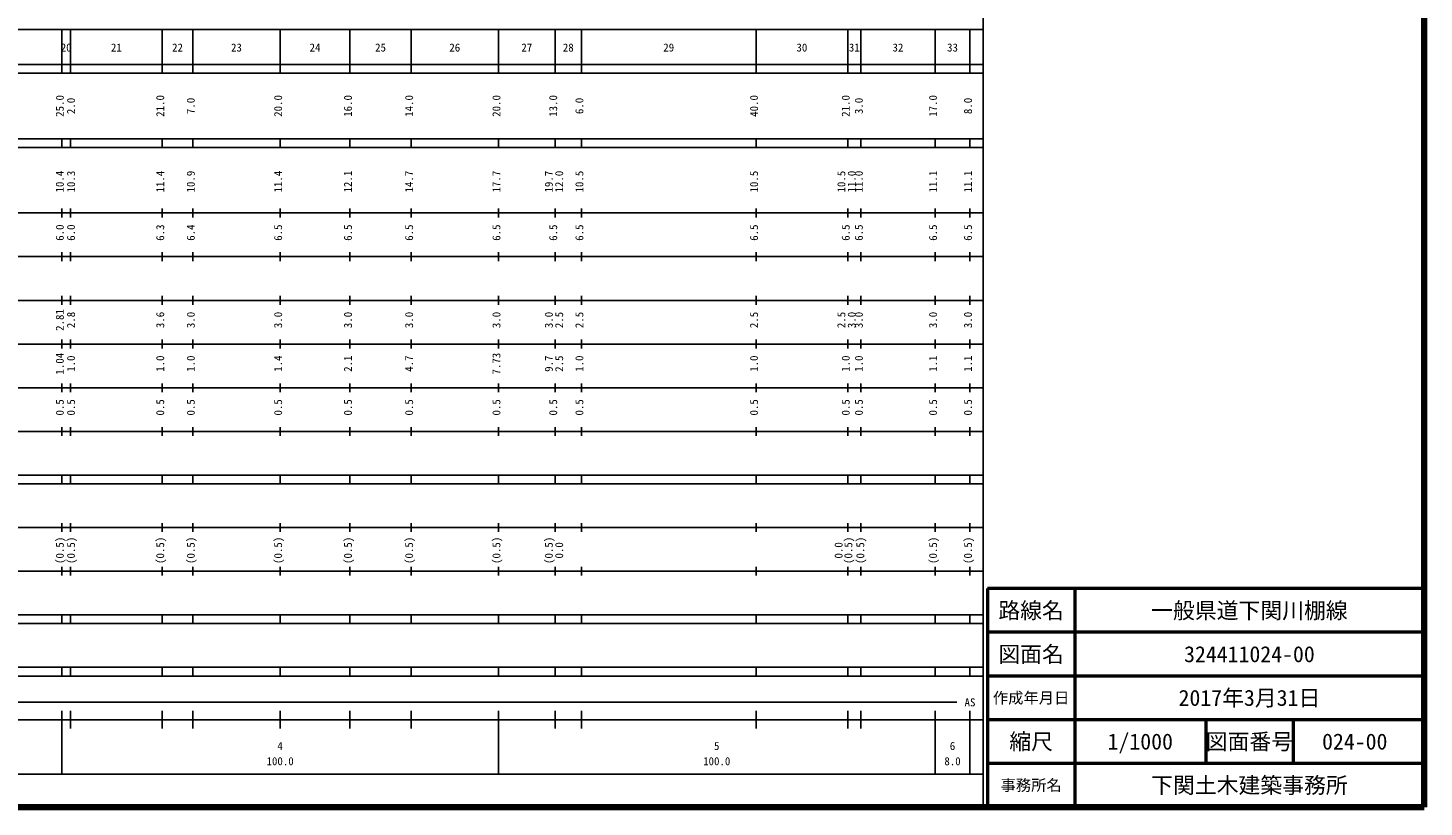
# Model space of a CAD drawing. Units: millimetres on the paper, enlarged 1000 times. Extents: x 40000 to 680000, y 20000 to 380000.
# Drawn here: x 360242 to 680000, y 20000 to 198357 of the extents above; entities that cross this region are included whole.
import ezdxf
from ezdxf.enums import TextEntityAlignment as Align

# ---------------------------------------------------------------- set-up
doc = ezdxf.new("R2010")
doc.units = ezdxf.units.MM
doc.header["$LTSCALE"] = 1000
for name, color, linetype, lineweight in [('M-TTL', 2, 'Continuous', 140), ('M-TTL-BAND', 7, 'Continuous', 25), ('M-TTL-FRAM', 2, 'Continuous', 50), ('M-TTL-LINE', 7, 'Continuous', 50)]:
    doc.layers.add(name, color=color, linetype=linetype, lineweight=lineweight)
doc.layers.add('M-TTL-TXT', color=7, linetype='Continuous')
doc.styles.add('ＭＳ ゴシック', font='')
doc.styles.get('ＭＳ ゴシック').set_extended_font_data('MS Gothic')

msp = doc.modelspace()

# ---------------------------------------------------------------- linework, layer by layer
at = {"layer": 'M-TTL'}
for p, q in [((680000, 20000), (680000, 380000)), ((40000, 20000), (680000, 20000))]:
    msp.add_line(p, q, dxfattribs=at)
at = {"layer": 'M-TTL-BAND'}
for p, q in [((579000, 20000), (579000, 370000)), ((68000, 198000), (579000, 198000)), ((368000, 188000), (368000, 198000)), ((370000, 188000), (370000, 198000)), ((391000, 188000), (391000, 198000)), ((398000, 188000), (398000, 198000)), ((418000, 188000), (418000, 198000)), ((434000, 188000), (434000, 198000)), ((448000, 188000), (448000, 198000)), ((468000, 188000), (468000, 198000)), ((481000, 188000), (481000, 198000)), ((487000, 188000), (487000, 198000)), ((527000, 188000), (527000, 198000)), ((548000, 188000), (548000, 198000)), ((551000, 188000), (551000, 198000)), ((568000, 188000), (568000, 198000)), ((576000, 188000), (576000, 198000)), ((40000, 190000), (579000, 190000)), ((40000, 188000), (579000, 188000)), ((40000, 173000), (579000, 173000)), ((368000, 171000), (368000, 173000)), ((370000, 171000), (370000, 173000)), ((391000, 171000), (391000, 173000)), ((398000, 171000), (398000, 173000)), ((418000, 171000), (418000, 173000)), ((434000, 171000), (434000, 173000)), ((448000, 171000), (448000, 173000)), ((468000, 171000), (468000, 173000)), ((481000, 171000), (481000, 173000)), ((487000, 171000), (487000, 173000)), ((527000, 171000), (527000, 173000)), ((548000, 171000), (548000, 173000)), ((551000, 171000), (551000, 173000)), ((568000, 171000), (568000, 173000)), ((576000, 171000), (576000, 173000)), ((40000, 171000), (579000, 171000)), ((368000, 155000), (368000, 157000)), ((370000, 155000), (370000, 157000)), ((391000, 155000), (391000, 157000)), ((398000, 155000), (398000, 157000)), ((418000, 155000), (418000, 157000)), ((434000, 155000), (434000, 157000)), ((448000, 155000), (448000, 157000)), ((468000, 155000), (468000, 157000)), ((481000, 155000), (481000, 157000)), ((487000, 155000), (487000, 157000)), ((527000, 155000), (527000, 157000)), ((548000, 155000), (548000, 157000)), ((551000, 155000), (551000, 157000)), ((568000, 155000), (568000, 157000)), ((576000, 155000), (576000, 157000)), ((40000, 156000), (579000, 156000)), ((46000, 146000), (579000, 146000)), ((368000, 145000), (368000, 147000)), ((370000, 145000), (370000, 147000)), ((391000, 145000), (391000, 147000)), ((398000, 145000), (398000, 147000)), ((418000, 145000), (418000, 147000)), ((434000, 145000), (434000, 147000)), ((448000, 145000), (448000, 147000)), ((468000, 145000), (468000, 147000)), ((481000, 145000), (481000, 147000)), ((487000, 145000), (487000, 147000)), ((527000, 145000), (527000, 147000)), ((548000, 145000), (548000, 147000)), ((551000, 145000), (551000, 147000)), ((568000, 145000), (568000, 147000)), ((576000, 145000), (576000, 147000)), ((52000, 136000), (579000, 136000)), ((368000, 135000), (368000, 137000)), ((370000, 135000), (370000, 137000)), ((391000, 135000), (391000, 137000)), ((398000, 135000), (398000, 137000)), ((418000, 135000), (418000, 137000)), ((434000, 135000), (434000, 137000)), ((448000, 135000), (448000, 137000)), ((468000, 135000), (468000, 137000)), ((481000, 135000), (481000, 137000)), ((487000, 135000), (487000, 137000)), ((527000, 135000), (527000, 137000)), ((548000, 135000), (548000, 137000)), ((551000, 135000), (551000, 137000)), ((568000, 135000), (568000, 137000)), ((576000, 135000), (576000, 137000)), ((46000, 126000), (579000, 126000)), ((368000, 125000), (368000, 127000)), ((370000, 125000), (370000, 127000)), ((391000, 125000), (391000, 127000)), ((398000, 125000), (398000, 127000)), ((418000, 125000), (418000, 127000)), ((434000, 125000), (434000, 127000)), ((448000, 125000), (448000, 127000)), ((468000, 125000), (468000, 127000)), ((481000, 125000), (481000, 127000)), ((487000, 125000), (487000, 127000)), ((527000, 125000), (527000, 127000)), ((548000, 125000), (548000, 127000)), ((551000, 125000), (551000, 127000)), ((568000, 125000), (568000, 127000)), ((576000, 125000), (576000, 127000)), ((52000, 116000), (579000, 116000)), ((368000, 115000), (368000, 117000)), ((370000, 115000), (370000, 117000)), ((391000, 115000), (391000, 117000)), ((398000, 115000), (398000, 117000)), ((418000, 115000), (418000, 117000)), ((434000, 115000), (434000, 117000)), ((448000, 115000), (448000, 117000)), ((468000, 115000), (468000, 117000)), ((481000, 115000), (481000, 117000)), ((487000, 115000), (487000, 117000)), ((527000, 115000), (527000, 117000)), ((548000, 115000), (548000, 117000)), ((551000, 115000), (551000, 117000)), ((568000, 115000), (568000, 117000)), ((576000, 115000), (576000, 117000)), ((46000, 106000), (579000, 106000)), ((368000, 105000), (368000, 107000)), ((370000, 105000), (370000, 107000)), ((391000, 105000), (391000, 107000)), ((398000, 105000), (398000, 107000)), ((418000, 105000), (418000, 107000)), ((434000, 105000), (434000, 107000)), ((448000, 105000), (448000, 107000)), ((468000, 105000), (468000, 107000)), ((481000, 105000), (481000, 107000)), ((487000, 105000), (487000, 107000)), ((527000, 105000), (527000, 107000)), ((548000, 105000), (548000, 107000)), ((551000, 105000), (551000, 107000)), ((568000, 105000), (568000, 107000)), ((576000, 105000), (576000, 107000)), ((40000, 96000), (579000, 96000)), ((368000, 94000), (368000, 96000)), ((370000, 94000), (370000, 96000)), ((391000, 94000), (391000, 96000)), ((398000, 94000), (398000, 96000)), ((418000, 94000), (418000, 96000)), ((434000, 94000), (434000, 96000)), ((448000, 94000), (448000, 96000)), ((468000, 94000), (468000, 96000)), ((481000, 94000), (481000, 96000)), ((487000, 94000), (487000, 96000)), ((527000, 94000), (527000, 96000)), ((548000, 94000), (548000, 96000)), ((551000, 94000), (551000, 96000)), ((568000, 94000), (568000, 96000)), ((576000, 94000), (576000, 96000)), ((40000, 94000), (579000, 94000)), ((49000, 84000), (579000, 84000)), ((368000, 83000), (368000, 85000)), ((370000, 83000), (370000, 85000)), ((391000, 83000), (391000, 85000)), ((398000, 83000), (398000, 85000)), ((418000, 83000), (418000, 85000)), ((434000, 83000), (434000, 85000)), ((448000, 83000), (448000, 85000)), ((468000, 83000), (468000, 85000)), ((481000, 83000), (481000, 85000)), ((487000, 83000), (487000, 85000)), ((527000, 83000), (527000, 85000)), ((548000, 83000), (548000, 85000)), ((551000, 83000), (551000, 85000)), ((568000, 83000), (568000, 85000)), ((576000, 83000), (576000, 85000)), ((40000, 74000), (579000, 74000)), ((368000, 73000), (368000, 75000)), ((370000, 73000), (370000, 75000)), ((391000, 73000), (391000, 75000)), ((398000, 73000), (398000, 75000)), ((418000, 73000), (418000, 75000)), ((434000, 73000), (434000, 75000)), ((448000, 73000), (448000, 75000)), ((468000, 73000), (468000, 75000)), ((481000, 73000), (481000, 75000)), ((487000, 73000), (487000, 75000)), ((527000, 73000), (527000, 75000)), ((548000, 73000), (548000, 75000)), ((551000, 73000), (551000, 75000)), ((568000, 73000), (568000, 75000)), ((576000, 73000), (576000, 75000)), ((40000, 64000), (579000, 64000)), ((368000, 62000), (368000, 64000)), ((370000, 62000), (370000, 64000)), ((391000, 62000), (391000, 64000)), ((398000, 62000), (398000, 64000)), ((418000, 62000), (418000, 64000)), ((434000, 62000), (434000, 64000)), ((448000, 62000), (448000, 64000)), ((468000, 62000), (468000, 64000)), ((481000, 62000), (481000, 64000)), ((487000, 62000), (487000, 64000)), ((527000, 62000), (527000, 64000)), ((548000, 62000), (548000, 64000)), ((551000, 62000), (551000, 64000)), ((568000, 62000), (568000, 64000)), ((576000, 62000), (576000, 64000)), ((40000, 62000), (579000, 62000)), ((40000, 52000), (579000, 52000)), ((368000, 50000), (368000, 52000)), ((370000, 50000), (370000, 52000)), ((391000, 50000), (391000, 52000)), ((398000, 50000), (398000, 52000)), ((418000, 50000), (418000, 52000)), ((434000, 50000), (434000, 52000)), ((448000, 50000), (448000, 52000)), ((468000, 50000), (468000, 52000)), ((481000, 50000), (481000, 52000)), ((487000, 50000), (487000, 52000)), ((527000, 50000), (527000, 52000)), ((548000, 50000), (548000, 52000)), ((551000, 50000), (551000, 52000)), ((568000, 50000), (568000, 52000)), ((576000, 50000), (576000, 52000)), ((40000, 50000), (579000, 50000)), ((71000, 44000), (573000, 44000)), ((368000, 27500), (368000, 42000)), ((370000, 38000), (370000, 42000)), ((391000, 38000), (391000, 42000)), ((398000, 38000), (398000, 42000)), ((418000, 38000), (418000, 42000)), ((434000, 38000), (434000, 42000)), ((448000, 38000), (448000, 42000)), ((468000, 27500), (468000, 42000)), ((481000, 38000), (481000, 42000)), ((487000, 38000), (487000, 42000)), ((527000, 38000), (527000, 42000)), ((548000, 38000), (548000, 42000)), ((551000, 38000), (551000, 42000)), ((568000, 27500), (568000, 42000)), ((576000, 27500), (576000, 42000)), ((40000, 40000), (579000, 40000)), ((68000, 27500), (579000, 27500))]:
    msp.add_line(p, q, dxfattribs=at)
at = {"layer": 'M-TTL-FRAM'}
for p, q in [((680000, 70000), (580000, 70000)), ((580000, 70000), (580000, 20000))]:
    msp.add_line(p, q, dxfattribs=at)
at = {"layer": 'M-TTL-LINE'}
for p, q in [((600000, 70000), (600000, 20000)), ((680000, 60000), (580000, 60000)), ((680000, 50000), (580000, 50000)), ((680000, 40000), (580000, 40000)), ((630000, 40000), (630000, 30000)), ((650000, 40000), (650000, 30000)), ((680000, 30000), (580000, 30000))]:
    msp.add_line(p, q, dxfattribs=at)

# ---------------------------------------------------------------- texts
at = {"layer": 'M-TTL-BAND', "style": 'ＭＳ ゴシック'}
for s, p in [('20', (369000, 192405)), ('21', (380500, 192405)), ('22', (394500, 192405)), ('23', (408000, 192405)), ('24', (426000, 192405)), ('25', (441000, 192405)), ('26', (458000, 192405)), ('27', (474500, 192405)), ('28', (484000, 192405)), ('29', (507000, 192405)), ('30', (537500, 192405)), ('31', (549500, 192405)), ('32', (559500, 192405)), ('33', (572000, 192405)), ('AS', (576000, 42500)), ('4', (418000, 32523)), ('5', (518000, 32523)), ('6', (572000, 32523)), ('100.0', (418000, 29033)), ('100.0', (518000, 29033)), ('8.0', (572000, 29033))]:
    msp.add_text(s, height=1833, dxfattribs=at).set_placement(p, align=Align.BOTTOM_CENTER)
for s, p in [('25.0', (369000, 180500)), ('21.0', (392000, 180500)), ('20.0', (419000, 180500)), ('16.0', (435000, 180500)), ('14.0', (449000, 180500)), ('20.0', (469000, 180500)), ('13.0', (482000, 180500)), ('40.0', (528000, 180500)), ('21.0', (549000, 180500)), ('17.0', (569000, 180500)), ('2.0', (371574, 180500)), ('7.0', (399000, 180500)), ('6.0', (488000, 180500)), ('3.0', (552000, 180500)), ('8.0', (577000, 180500)), ('10.4', (369000, 163174)), ('10.3', (371574, 163174)), ('11.4', (392000, 163174)), ('10.9', (399000, 163174)), ('11.4', (419000, 163174)), ('12.1', (435000, 163174)), ('14.7', (449000, 163174)), ('17.7', (469000, 163174)), ('19.7', (481000, 163174)), ('12.0', (483370, 163174)), ('10.5', (488000, 163174)), ('10.5', (528000, 163174)), ('10.5', (548000, 163174)), ('11.0', (550370, 163174)), ('11.0', (552000, 163174)), ('11.1', (569000, 163174)), ('11.1', (577000, 163174)), ('6.0', (369000, 151500)), ('6.0', (371574, 151500)), ('6.3', (392000, 151500)), ('6.4', (399000, 151500)), ('6.5', (419000, 151500)), ('6.5', (435000, 151500)), ('6.5', (449000, 151500)), ('6.5', (469000, 151500)), ('6.5', (482000, 151500)), ('6.5', (488000, 151500)), ('6.5', (528000, 151500)), ('6.5', (549000, 151500)), ('6.5', (552000, 151500)), ('6.5', (569000, 151500)), ('6.5', (577000, 151500)), ('2.81', (369000, 131500)), ('2.8', (371574, 131500)), ('3.6', (392000, 131500)), ('3.0', (399000, 131500)), ('3.0', (419000, 131500)), ('3.0', (435000, 131500)), ('3.0', (449000, 131500)), ('3.0', (469000, 131500)), ('3.0', (481000, 131500)), ('2.5', (483370, 131500)), ('2.5', (488000, 131500)), ('2.5', (528000, 131500)), ('2.5', (548000, 131500)), ('3.0', (550370, 131500)), ('3.0', (552000, 131500)), ('3.0', (569000, 131500)), ('3.0', (577000, 131500)), ('1.04', (369000, 121500)), ('1.0', (371574, 121500)), ('1.0', (392000, 121500)), ('1.0', (399000, 121500)), ('1.4', (419000, 121500)), ('2.1', (435000, 121500)), ('4.7', (449000, 121500)), ('7.73', (469000, 121500)), ('9.7', (481000, 121500)), ('2.5', (483370, 121500)), ('1.0', (488000, 121500)), ('1.0', (528000, 121500)), ('1.0', (549000, 121500)), ('1.0', (552000, 121500)), ('1.1', (569000, 121500)), ('1.1', (577000, 121500)), ('0.5', (369000, 111500)), ('0.5', (371574, 111500)), ('0.5', (392000, 111500)), ('0.5', (399000, 111500)), ('0.5', (419000, 111500)), ('0.5', (435000, 111500)), ('0.5', (449000, 111500)), ('0.5', (469000, 111500)), ('0.5', (482000, 111500)), ('0.5', (488000, 111500)), ('0.5', (528000, 111500)), ('0.5', (549000, 111500)), ('0.5', (552000, 111500)), ('0.5', (569000, 111500)), ('0.5', (577000, 111500)), ('(0.5)', (369000, 78764)), ('(0.5)', (371574, 78764)), ('(0.5)', (392000, 78764)), ('(0.5)', (399000, 78764)), ('(0.5)', (419000, 78764)), ('(0.5)', (435000, 78764)), ('(0.5)', (449000, 78764)), ('(0.5)', (469000, 78764)), ('(0.5)', (481000, 78764)), ('0.0', (483370, 78764)), ('0.0', (547364, 78764)), ('(0.5)', (549598, 78764)), ('(0.5)', (552336, 78764)), ('(0.5)', (569000, 78764)), ('(0.5)', (577000, 78764))]:
    msp.add_text(s, height=1833, rotation=90, dxfattribs=at).set_placement(p, align=Align.BOTTOM_CENTER)
at = {"layer": 'M-TTL-TXT', "style": 'ＭＳ ゴシック'}
for s, height, p in [('路線名', 3666, (590000, 65000)), ('路線名', 3666, (590000, 65000)), ('一般県道下関川棚線', 3666, (640000, 65000)), ('図面名', 3666, (590000, 55000)), ('図面名', 3666, (590000, 55000)), ('324411024-00', 3666, (640000, 55000)), ('作成年月日', 2566, (590000, 45000)), ('作成年月日', 2566, (590000, 45000)), ('2017年3月31日', 3666, (640000, 45000)), ('縮尺', 3666, (590000, 35000)), ('縮尺', 3666, (590000, 35000)), ('1/1000', 3666, (615000, 35000)), ('図面番号', 3666, (640000, 35000)), ('図面番号', 3666, (640000, 35000)), ('024-00', 3666, (664125, 35000)), ('事務所名', 2566, (590000, 25000)), ('事務所名', 2566, (590000, 25000)), ('下関土木建築事務所', 3666, (640000, 25000))]:
    msp.add_text(s, height=height, dxfattribs=at).set_placement(p, align=Align.MIDDLE_CENTER)

doc.saveas('drawing.dxf')
